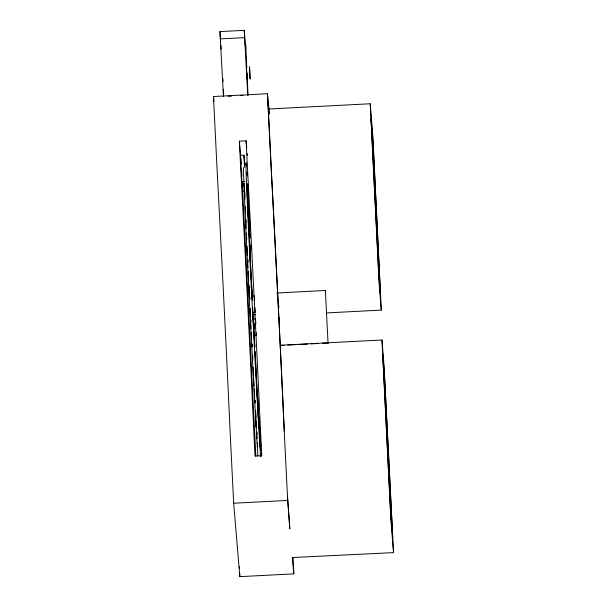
<?xml version="1.0" encoding="UTF-8"?>
<svg xmlns="http://www.w3.org/2000/svg" width="607" height="607" viewBox="0 0 607 607"><rect width="100%" height="100%" fill="white"/><g stroke="black" fill="none" stroke-linecap="round" stroke-linejoin="round"><path stroke-width="0.91" d="M284.281 431.038L283.439 412.798A358.267 2.792 87 0 0 272.262 188.049L267.93 101.877L269.182 114.169L268.962 109.055L267.467 93.736L213.467 96.521L217.033 168.549A351.506 2.739 87 0 1 230.083 431.038L233.665 503.226L239.826 576.65L239.674 572.796M246.791 67.309L245.676 44.736A94.715 0.736 87 0 1 244.333 31.359L244.249 30.35L219.946 31.602L223.429 96.475M244.249 30.35L247.732 95.223M280.373 345.246L381.962 340.003L384.087 366.211L393.533 552.62L292.271 557.529M253.847 335.466L256.374 335.337L256.412 334.434M268.962 108.987L370.224 103.759L372.865 136.241L381.143 306.77M370.224 103.759L379.102 283.059L381.264 310.101L326.376 312.931M381.97 340.049L390.847 519.342L393.533 552.62M239.826 576.65L293.826 573.865L293.082 557.909M220.288 38.894L244.591 37.642M228.103 96.232L231.844 96.043M240.258 95.603L243.058 95.458M246.116 140.816L247.413 166.978A351.506 2.739 87 0 1 260.456 429.475L261.761 455.72L255.016 456.069L253.711 429.817A351.506 2.739 87 0 0 240.66 167.327L239.363 141.158L246.116 140.816L246.73 148.1M239.363 141.158L240.554 155.331L243.931 155.157L244.727 164.664L247.261 164.535M240.554 155.331L241.859 181.584L244.393 181.455M244.348 191L242.656 191.084L241.859 181.584M276.769 292.999L325.375 290.495L325.511 292.081M251.89 296.095L254.424 295.966L254.644 300.518M253.551 312.453L255.236 312.37L255.008 307.81M253.749 314.828L255.433 314.745M253.028 319.062L255.562 318.933M280.313 345.451L284.053 345.262M287.794 345.064L296.201 344.632M299.008 344.488L307.423 344.055M311.156 343.858L318.637 343.479M322.378 343.281L327.985 342.993M233.665 503.226L287.672 500.441L289.843 528.917M252.231 347.151L251.768 343.941M246.465 67.058L247.072 78.728M381.264 310.101L381.181 307.506M219.946 31.602L220.03 32.611M293.826 573.865L292.271 557.825M213.467 96.521L213.922 101.141M247.937 192.131L247.519 187.358L249.333 224.446M249.811 231.866L247.277 187.1L249.485 233.892M249.97 233.725L250.228 236.639L250.092 233.247M247.186 153.563L247.337 155.384M240.774 157.926L241.282 163.973M259.493 423.739L258.977 417.616L260.228 447.048L257.391 392.448L260.555 450.151M287.483 495.464L289.82 528.545M247.967 187.684L247.8 185.272L247.937 188.109M247.36 253.187L247.072 248.961L247.36 255.593M247.8 259.644L247.982 262.414M249.181 290.594L248.764 284.296M249.56 296.133L249.803 299.82M249.105 208.967L249.151 209.681M250.79 245.311L251.017 249.014M250.266 308.523L250.388 310.663M256.64 431.471L257.087 438.778M257.315 442.427L257.618 447.215L257.421 442.473M249.515 234.423L249.629 236.131L249.325 225.007M247.929 260.206L247.96 260.707M256.412 427.814L256.086 421.66M245.554 212.268L245.266 207.564L245.524 214.15M245.979 219.681L246.138 222.465M246.745 239.818L246.359 233.096M247.125 246.305L247.337 250.008M254.834 400.43L254.993 402.836L254.917 400.476M255.426 410.522L255.835 418.352M244.31 187.244L244.105 183.504L244.34 189.232M244.446 191.068L244.902 199.339M248.271 196.896L248.582 203.004M254.462 323.288L254.629 326.49M253.438 375.118L253.028 367.098M253.589 377.865L254.045 386.105M254.196 388.844L254.652 397.084M254.637 328.895L254.371 323.622M259.819 428.853L260.092 432.874M260.532 441.198L260.729 444.893M261.177 453.217L261.321 455.994M260.843 455.872L260.744 453.839M245.395 206.198L245.547 208.983M259.887 428.997L259.917 429.673M250.881 320.208L250.979 322.105M251.518 332.492L251.617 334.381M248.567 280.722L248.119 271.519M250.395 317.385L249.955 308.531M250.539 320.215L250.979 328.721M251.177 332.499L251.617 341.005M325.375 290.495L328.068 343.638M278.81 305.769L278.909 307.643M279.417 317.954L279.508 319.828M287.672 500.441L284.084 428.254A351.506 2.739 87 0 0 271.041 165.764L267.467 93.736M246.859 74.016L246.996 76.884M255.608 319.843L255.835 324.396M256.245 332.598L256.374 335.337M248.908 209.476L249.181 215.022M249.507 221.494L249.78 227.048M250.38 237.921L250.167 233.376M260.107 434.574L259.887 430.211M260.426 441.031L260.699 446.562M261.018 453.012L261.154 455.781M243.931 155.157L244.538 167.35M249.173 292.771L248.688 285.98L249.447 298.265L249.356 296.428M241.586 169.528L241.912 176.091M242.193 181.713L255.835 456.161M239.355 566.377L239.454 568.266M248.346 196.607L248.574 201.334M244.53 159.649L244.621 161.599M252.102 343.934L252.201 346.073M244.909 197.017L244.735 191.759M248.491 271.238L248.574 273.112M249.743 297.476L249.788 298.606M247.542 259.341L247.944 267.77M256.966 432.275L257.049 434.134M255.107 400.104L255.236 402.889M255.57 410.302L255.866 416.789M246.123 228.49L245.752 219.628M247.049 72.931L248.066 95.443M249.629 221.441L249.796 225.114M249.136 210.424L249.082 209.127M222.959 78.88L223.088 81.687M223.422 89.191L223.68 94.821M255.957 421.197L256.192 426.873L255.403 410.666M254.53 389.246L254.629 392.054M247.588 199.271L247.709 202.875L246.708 183.375L246.844 187.26M252.603 355.141L252.8 360.755M221.198 49.22A94.715 0.736 87 0 1 220.865 45.214M220.622 41.807A94.715 0.736 87 0 1 220.083 33.522M257.854 455.811A162.949 1.267 87 0 1 248.787 288.955A162.949 1.267 87 0 1 243.528 167.509M260.509 456.547A162.949 1.267 87 0 1 250.107 262.596A162.949 1.267 87 0 1 246.548 166.834M246.988 172.115A162.949 1.267 87 0 1 247.269 175.901M247.815 183.83A162.949 1.267 87 0 1 247.929 185.651M249.667 248.824L252.451 300.222L249.674 248.832M255.099 351.711L257.596 402.699L255.099 351.711M247.861 207.397L250.661 262.027L247.868 207.427M252.527 307.317L254.834 347.014L252.527 307.317M249.5 66.899L250.114 78.94L249.5 66.899M252.049 298.128L251.298 285.844L252.049 298.128M373.123 143.533L371.029 118.669L378.859 276.17L380.49 295.594L373.123 143.533M384.406 374.344L382.774 354.913L390.604 512.414L392.691 537.271L384.406 374.344M258.316 415.385L257.929 408.723L258.794 426.736L258.316 415.385"/></g></svg>
